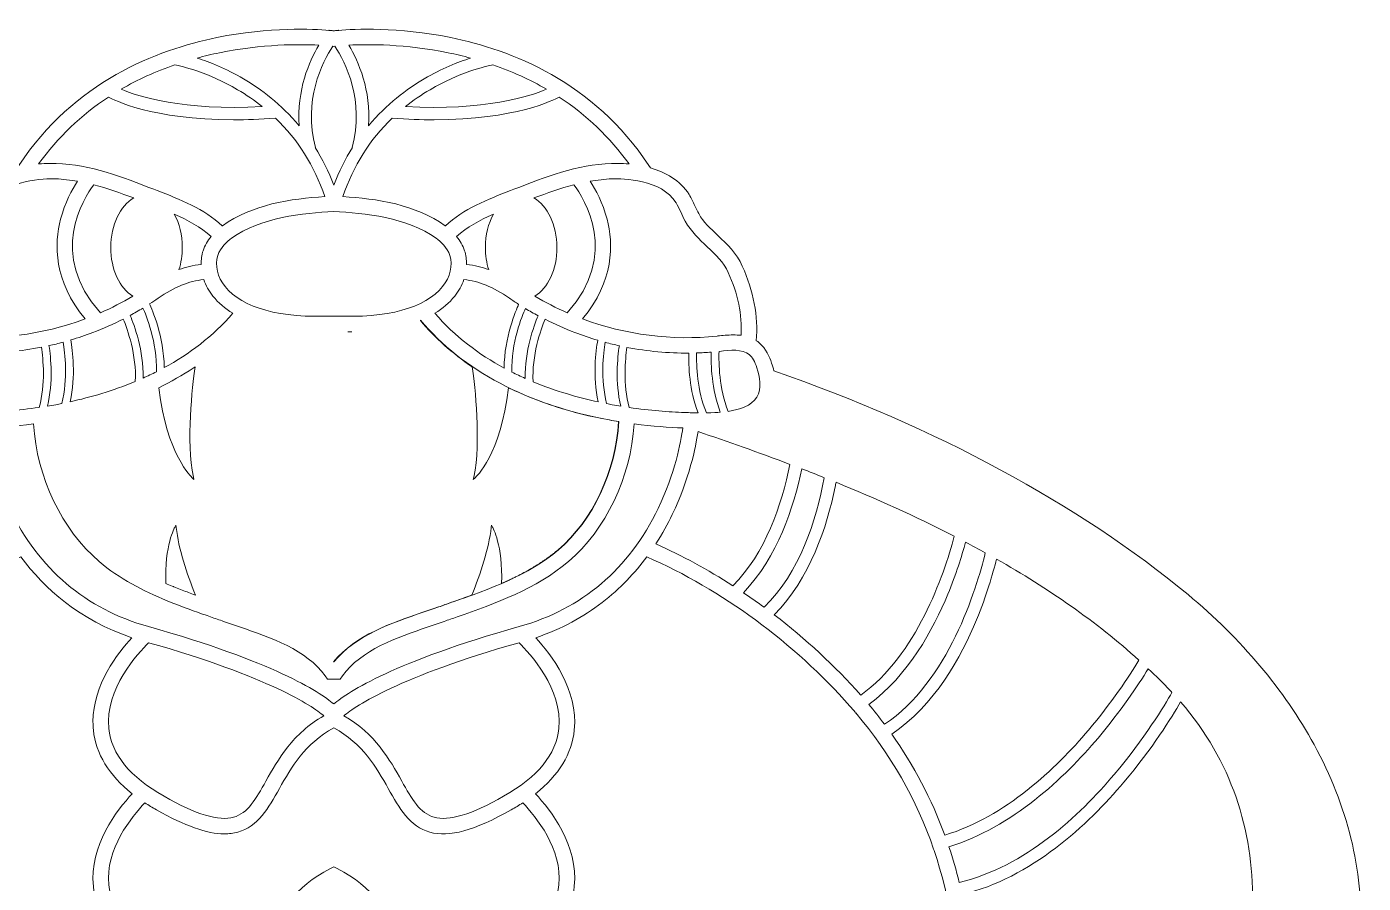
# Model space of a CAD drawing. Extents: x 705 to 2296, y -2914 to -85.
# Drawn here: x 1263 to 2296, y -747 to -85 of the extents above; entities that cross this region are included whole.
import ezdxf

# ---------------------------------------------------------------- set-up
doc = ezdxf.new("R2010")
doc.units = 0
doc.header["$MEASUREMENT"] = 0
doc.layers.add('Layer 1', color=7, linetype='Continuous')

# ---------------------------------------------------------------- blocks, each defined once
blk = doc.blocks.new('block 2')
at = {"layer": 'Layer 1', "lineweight": 0}
for points, knots in [([(2257.7, -639.8), (2234.9, -597.8), (2201.2, -557.8), (2160.3, -523.9), (2075.6, -453.9), (1964.9, -394.1), (1840.3, -350.9), (1840.3, -350.9), (1840.3, -350.9), (1840.3, -350.9), (1839.9, -349), (1839.3, -346.9), (1838.6, -344.9), (1837.1, -340.3), (1834.4, -333.8), (1829, -329.2), (1828.3, -328.7), (1827.5, -328.1), (1826.8, -327.7), (1826.8, -327.7), (1826.8, -327.7), (1826.8, -327.7), (1828.3, -308.8), (1824.7, -289.4), (1816, -270), (1811.6, -260.1), (1804.2, -253.1), (1797.1, -246.4), (1791.3, -241), (1785.9, -235.9), (1782.3, -229.5), (1781.2, -227.6), (1780.3, -225.5), (1779.3, -223.4), (1778, -220.5), (1776.7, -217.6), (1774.9, -214.8), (1767.9, -203.5), (1756.4, -197.5), (1745.1, -194.2), (1745.1, -194.2), (1743.7, -192.2), (1743.7, -192.2), (1701.3, -127.6), (1637.1, -102.8), (1590.8, -93.4), (1549.9, -85.1), (1516.1, -86.8), (1504.2, -87.9), (1504.1, -87.8), (1504.1, -87.8), (1504.1, -87.7), (1504.1, -87.7), (1503.9, -87.9), (1503.9, -87.9), (1502.3, -88), (1501.2, -88.2), (1500.4, -88.2), (1499.7, -88.2), (1498.6, -88), (1497, -87.9), (1497, -87.9), (1496.8, -87.7), (1496.8, -87.7), (1496.8, -87.8), (1496.8, -87.8), (1496.7, -87.9), (1484.8, -86.8), (1451, -85.1), (1410.1, -93.4), (1363.8, -102.8), (1299.6, -127.6), (1257.2, -192.2), (1257.2, -192.2), (1255.8, -194.2), (1255.8, -194.2), (1244.5, -197.5), (1233, -203.5), (1226, -214.8), (1224.2, -217.6), (1222.9, -220.5), (1221.6, -223.4), (1220.6, -225.5), (1219.7, -227.6), (1218.6, -229.5), (1215, -235.9), (1209.6, -241), (1203.8, -246.4), (1196.7, -253.1), (1189.3, -260.1), (1184.9, -270), (1176.2, -289.4), (1172.6, -308.8), (1174.1, -327.7), (1174.1, -327.7), (1174.1, -327.7), (1174.1, -327.7), (1173.4, -328.1), (1172.6, -328.7), (1171.9, -329.2), (1166.5, -333.8), (1163.8, -340.3), (1162.3, -344.9), (1161.6, -346.9), (1161, -349), (1160.6, -350.9), (1160.6, -350.9), (1160.6, -350.9), (1160.6, -350.9), (1036, -394.1), (925.3, -453.9), (840.6, -523.9), (799.7, -557.8), (766, -597.8), (743.2, -639.8), (717.4, -687.2), (705.2, -736.5), (707.1, -786.2), (708.8, -833.1), (721.4, -881.9), (744.6, -931.2), (776.6, -999.2), (827.2, -1064.8), (895, -1126.3), (939.7, -1166.8), (989.2, -1202.2), (1037, -1236.5), (1082.4, -1269), (1129.3, -1302.6), (1171.8, -1340.4), (1249.4, -1409.2), (1300.8, -1475.6), (1329, -1543.4), (1325.1, -1549.5), (1321.5, -1556.3), (1318.9, -1563.7), (1317.5, -1563.6), (1315.9, -1563.5), (1314.3, -1563.5), (1308.4, -1563.5), (1302, -1564.6), (1300.3, -1570.4), (1299.8, -1572.1), (1299.8, -1573.6), (1299.7, -1575), (1299.7, -1575.3), (1299.7, -1575.6), (1299.7, -1576), (1299.5, -1579.7), (1298.1, -1583.6), (1295.6, -1587.7), (1288, -1600.1), (1276.3, -1610.9), (1265, -1621.4), (1265, -1621.4), (1260.9, -1625.2), (1260.9, -1625.2), (1250.6, -1634.7), (1239.9, -1644.6), (1227.9, -1651.3), (1224.5, -1653.1), (1220.4, -1657.5), (1220.1, -1667.5), (1219.4, -1692), (1241.3, -1736.3), (1260.8, -1751.2), (1242, -1787), (1219.5, -1838.1), (1200.2, -1904.9), (1175.4, -1991), (1160.8, -2086.1), (1156.6, -2187.7), (1153.1, -2272.7), (1157, -2362.5), (1168.2, -2455.8), (1163.7, -2459.1), (1158.7, -2462.3), (1152.9, -2465.4), (1126.5, -2479.9), (1097.9, -2485), (1072.3, -2479.9), (1038.1, -2473.1), (1010.9, -2453.4), (991.6, -2421.4), (955, -2360.7), (954.3, -2266.4), (972.6, -2204.6), (992.2, -2138.3), (1031.4, -2072.1), (1096, -1996), (1100.5, -1990.8), (1105, -1985.5), (1109.5, -1980.3), (1133.9, -1952.1), (1159.1, -1922.8), (1176.9, -1889.2), (1201.1, -1843.7), (1206.6, -1795.7), (1192.2, -1757.4), (1192.2, -1757.4), (1181.7, -1729.6), (1181.7, -1729.6), (1181.7, -1729.6), (1184.1, -1759.2), (1184.1, -1759.2), (1187, -1794.9), (1172.4, -1827.4), (1159.7, -1848.4), (1139.6, -1881.5), (1111.4, -1909.6), (1084.2, -1936.8), (1073, -1948.1), (1061.4, -1959.7), (1050.5, -1971.5), (986.2, -2041.2), (939.5, -2104.7), (907.7, -2165.8), (865, -2247.9), (849.5, -2326.2), (861.7, -2398.7), (881.5, -2516.1), (980.8, -2608.5), (1070.5, -2648.1), (1102.7, -2662.3), (1132.8, -2669.5), (1158.3, -2669.5), (1176.9, -2669.5), (1193, -2665.7), (1206, -2658.1), (1206, -2658.1), (1206, -2658.1), (1206, -2658.1), (1212.8, -2680), (1220.7, -2700.5), (1229.3, -2719.2), (1249.6, -2763), (1275.4, -2799.4), (1306, -2827.3), (1339.8, -2858.1), (1383.8, -2881.3), (1437, -2896.3), (1479.4, -2908.2), (1526.5, -2914.4), (1574.1, -2914.4), (1577.5, -2914.4), (1581, -2914.4), (1584.5, -2914.3), (1715.7, -2911.8), (1847.6, -2857), (1946.3, -2764.1), (1983.9, -2728.6), (2013.1, -2688.2), (2030.7, -2647.1), (2051, -2599.6), (2056.1, -2551.7), (2046.1, -2504.6), (2026.2, -2411.8), (1963.7, -2334.7), (1870, -2287.6), (1788.1, -2246.3), (1690.3, -2231.8), (1599.9, -2247.1), (1606.1, -2235.8), (1612.3, -2224.5), (1618.5, -2213.4), (1637.4, -2179.5), (1656.8, -2144.5), (1673.6, -2108.6), (1710.7, -2029.3), (1732.7, -1958.2), (1740.9, -1891), (1746, -1849.4), (1747.6, -1797.6), (1735.2, -1750.8), (1754.4, -1736.3), (1776, -1693.1), (1776, -1668.4), (1776, -1668), (1776, -1667.6), (1776, -1667.2), (1775.7, -1657.2), (1771.6, -1652.9), (1768.2, -1651), (1756.2, -1644.4), (1745.5, -1634.5), (1735.2, -1625), (1735.2, -1625), (1731.1, -1621.2), (1731.1, -1621.2), (1719.8, -1610.8), (1708.1, -1600), (1700.5, -1587.6), (1698, -1583.6), (1696.6, -1579.6), (1696.4, -1575.9), (1696.4, -1575.6), (1696.4, -1575.3), (1696.4, -1575), (1696.4, -1573.6), (1696.3, -1572), (1695.8, -1570.4), (1694.1, -1564.7), (1687.8, -1563.5), (1681.9, -1563.5), (1679.3, -1556.2), (1675.7, -1549.4), (1671.9, -1543.4), (1700.1, -1475.6), (1751.5, -1409.2), (1829.1, -1340.4), (1871.6, -1302.6), (1918.5, -1269), (1963.9, -1236.5), (2011.7, -1202.2), (2061.2, -1166.8), (2105.9, -1126.3), (2173.7, -1064.8), (2224.3, -999.2), (2256.3, -931.2), (2279.5, -881.9), (2292.1, -833.1), (2293.8, -786.2), (2295.7, -736.5), (2283.5, -687.2), (2257.7, -639.8)], [0, 0, 0, 0, 1, 1, 1, 2, 2, 2, 3, 3, 3, 4, 4, 4, 5, 5, 5, 6, 6, 6, 7, 7, 7, 8, 8, 8, 9, 9, 9, 10, 10, 10, 11, 11, 11, 12, 12, 12, 13, 13, 13, 14, 14, 14, 15, 15, 15, 16, 16, 16, 17, 17, 17, 18, 18, 18, 19, 19, 19, 20, 20, 20, 21, 21, 21, 22, 22, 22, 23, 23, 23, 24, 24, 24, 25, 25, 25, 26, 26, 26, 27, 27, 27, 28, 28, 28, 29, 29, 29, 30, 30, 30, 31, 31, 31, 32, 32, 32, 33, 33, 33, 34, 34, 34, 35, 35, 35, 36, 36, 36, 37, 37, 37, 38, 38, 38, 39, 39, 39, 40, 40, 40, 41, 41, 41, 42, 42, 42, 43, 43, 43, 44, 44, 44, 45, 45, 45, 46, 46, 46, 47, 47, 47, 48, 48, 48, 49, 49, 49, 50, 50, 50, 51, 51, 51, 52, 52, 52, 53, 53, 53, 54, 54, 54, 55, 55, 55, 56, 56, 56, 57, 57, 57, 58, 58, 58, 59, 59, 59, 60, 60, 60, 61, 61, 61, 62, 62, 62, 63, 63, 63, 64, 64, 64, 65, 65, 65, 66, 66, 66, 67, 67, 67, 68, 68, 68, 69, 69, 69, 70, 70, 70, 71, 71, 71, 72, 72, 72, 73, 73, 73, 74, 74, 74, 75, 75, 75, 76, 76, 76, 77, 77, 77, 78, 78, 78, 79, 79, 79, 80, 80, 80, 81, 81, 81, 82, 82, 82, 83, 83, 83, 84, 84, 84, 85, 85, 85, 86, 86, 86, 87, 87, 87, 88, 88, 88, 89, 89, 89, 90, 90, 90, 91, 91, 91, 92, 92, 92, 93, 93, 93, 94, 94, 94, 95, 95, 95, 96, 96, 96, 97, 97, 97, 98, 98, 98, 99, 99, 99, 100, 100, 100, 101, 101, 101, 102, 102, 102, 103, 103, 103, 104, 104, 104, 105, 105, 105, 106, 106, 106, 107, 107, 107, 108, 108, 108, 108]), ([(1412.1, -105.2), (1445.1, -98.4), (1473.9, -98.5), (1488.8, -99.3), (1481.4, -112), (1471.7, -134.1), (1473.7, -161.6), (1459.7, -144.9), (1444.1, -133.2), (1430.7, -125.3), (1417.1, -117.4), (1404.4, -112.3), (1394.9, -109.3), (1400.5, -107.7), (1406.2, -106.4), (1412.1, -105.2)], [0, 0, 0, 0, 1, 1, 1, 2, 2, 2, 3, 3, 3, 4, 4, 4, 5, 5, 5, 5]), ([(1499.6, -100.2), (1499.6, -100.2), (1499.7, -100.2), (1499.7, -100.2), (1499.7, -100.2), (1500.4, -100.3), (1500.4, -100.3), (1500.4, -100.3), (1501.2, -100.2), (1501.2, -100.2), (1501.2, -100.2), (1501.3, -100.2), (1501.3, -100.2), (1509.3, -112.5), (1524.4, -142.1), (1514.7, -178.5), (1514.7, -178.5), (1514.8, -178.5), (1514.8, -178.5), (1509.4, -187.1), (1504.5, -196.8), (1500.4, -207.5), (1496.4, -196.8), (1491.5, -187.1), (1486, -178.5), (1486, -178.5), (1486.2, -178.5), (1486.2, -178.5), (1476.5, -142.2), (1491.6, -112.5), (1499.6, -100.2)], [0, 0, 0, 0, 1, 1, 1, 2, 2, 2, 3, 3, 3, 4, 4, 4, 5, 5, 5, 6, 6, 6, 7, 7, 7, 8, 8, 8, 9, 9, 9, 10, 10, 10, 10]), ([(1588.8, -105.2), (1594.7, -106.4), (1600.4, -107.7), (1606, -109.3), (1596.5, -112.3), (1583.8, -117.4), (1570.2, -125.3), (1556.8, -133.2), (1541.2, -144.9), (1527.2, -161.6), (1529.2, -134.1), (1519.5, -112), (1512.1, -99.3), (1527, -98.5), (1555.8, -98.4), (1588.8, -105.2)], [0, 0, 0, 0, 1, 1, 1, 2, 2, 2, 3, 3, 3, 4, 4, 4, 5, 5, 5, 5]), ([(1377.6, -114.5), (1383, -115.6), (1403.5, -120.4), (1426.1, -133.7), (1432.9, -137.7), (1439.3, -142.1), (1445.2, -146.8), (1383.9, -150.2), (1348.6, -138.6), (1336.1, -133.4), (1348.9, -125.9), (1362.8, -119.6), (1377.6, -114.5)], [0, 0, 0, 0, 1, 1, 1, 2, 2, 2, 3, 3, 3, 4, 4, 4, 4]), ([(1664.8, -133.4), (1652.3, -138.6), (1617, -150.2), (1555.7, -146.8), (1561.6, -142.1), (1568, -137.7), (1574.8, -133.7), (1597.4, -120.4), (1617.9, -115.6), (1623.3, -114.5), (1638.1, -119.6), (1652, -125.9), (1664.8, -133.4)], [0, 0, 0, 0, 1, 1, 1, 2, 2, 2, 3, 3, 3, 4, 4, 4, 4]), ([(1326.4, -139.4), (1329.9, -141.3), (1360.1, -157), (1422.9, -157), (1432.9, -157), (1443.7, -156.6), (1455.3, -155.7), (1472.7, -172.3), (1485.4, -192.5), (1493.4, -216.3), (1467.6, -217.9), (1436.9, -222.5), (1414.5, -238.8), (1414.4, -238.8), (1414.4, -238.8), (1414.3, -238.9), (1400.5, -225.9), (1381.2, -218.4), (1364.1, -211.7), (1364.1, -211.7), (1361.4, -210.7), (1361.4, -210.7), (1337.4, -201.3), (1312.6, -191.6), (1286, -190.7), (1283.1, -190.6), (1278.2, -190.6), (1272.4, -191.1), (1287.3, -170.5), (1305.3, -153.2), (1326.4, -139.4)], [0, 0, 0, 0, 1, 1, 1, 2, 2, 2, 3, 3, 3, 4, 4, 4, 5, 5, 5, 6, 6, 6, 7, 7, 7, 8, 8, 8, 9, 9, 9, 10, 10, 10, 10]), ([(1728.5, -191.1), (1722.7, -190.6), (1717.8, -190.6), (1714.9, -190.7), (1688.3, -191.6), (1663.5, -201.3), (1639.5, -210.7), (1639.5, -210.7), (1636.8, -211.7), (1636.8, -211.7), (1619.7, -218.4), (1600.4, -225.9), (1586.6, -238.9), (1586.5, -238.8), (1586.5, -238.8), (1586.4, -238.8), (1564, -222.5), (1533.3, -217.9), (1507.5, -216.3), (1515.5, -192.5), (1528.2, -172.3), (1545.6, -155.7), (1557.2, -156.6), (1568, -157), (1578, -157), (1640.7, -157), (1671, -141.3), (1674.5, -139.4), (1695.6, -153.2), (1713.6, -170.5), (1728.5, -191.1)], [0, 0, 0, 0, 1, 1, 1, 2, 2, 2, 3, 3, 3, 4, 4, 4, 5, 5, 5, 6, 6, 6, 7, 7, 7, 8, 8, 8, 9, 9, 9, 10, 10, 10, 10]), ([(1195.8, -274.9), (1199.2, -267.1), (1205.4, -261.3), (1212, -255.1), (1218.1, -249.3), (1224.5, -243.3), (1229, -235.4), (1230.4, -233), (1231.5, -230.6), (1232.5, -228.2), (1233.7, -225.7), (1234.7, -223.3), (1236.1, -221.1), (1247.6, -202.8), (1276.9, -202.3), (1285.6, -202.6), (1291.2, -202.8), (1296.9, -203.5), (1302.4, -204.5), (1298.3, -210.8), (1292.7, -221), (1289.4, -233.7), (1284.4, -252.9), (1283.9, -281.6), (1308.4, -310.8), (1308.4, -310.8), (1308.4, -310.8), (1308.4, -310.8), (1275, -323.2), (1239.1, -327.8), (1204.4, -324.1), (1204.4, -324.1), (1203.9, -324), (1203.9, -324), (1198.3, -323.4), (1191.9, -322.7), (1185.8, -323.5), (1185.7, -322.1), (1185.7, -320.6), (1185.7, -319.2), (1185.7, -304.7), (1189.1, -289.8), (1195.8, -274.9)], [0, 0, 0, 0, 1, 1, 1, 2, 2, 2, 3, 3, 3, 4, 4, 4, 5, 5, 5, 6, 6, 6, 7, 7, 7, 8, 8, 8, 9, 9, 9, 10, 10, 10, 11, 11, 11, 12, 12, 12, 13, 13, 13, 14, 14, 14, 14]), ([(1764.8, -221.1), (1766.1, -223.3), (1767.2, -225.7), (1768.4, -228.2), (1769.4, -230.6), (1770.5, -233), (1771.9, -235.4), (1776.4, -243.3), (1782.8, -249.3), (1788.9, -255.1), (1795.5, -261.3), (1801.7, -267.1), (1805.1, -274.9), (1812.5, -291.3), (1815.9, -307.6), (1815.1, -323.5), (1813.1, -323.3), (1811, -323.2), (1809, -323.2), (1804.8, -323.2), (1800.7, -323.6), (1797, -324), (1797, -324), (1796.5, -324.1), (1796.5, -324.1), (1761.8, -327.8), (1725.9, -323.2), (1692.5, -310.8), (1692.5, -310.8), (1692.5, -310.8), (1692.5, -310.8), (1717, -281.6), (1716.5, -252.9), (1711.5, -233.7), (1708.2, -221), (1702.6, -210.8), (1698.5, -204.5), (1704, -203.5), (1709.7, -202.8), (1715.3, -202.6), (1724, -202.3), (1753.3, -202.8), (1764.8, -221.1)], [0, 0, 0, 0, 1, 1, 1, 2, 2, 2, 3, 3, 3, 4, 4, 4, 5, 5, 5, 6, 6, 6, 7, 7, 7, 8, 8, 8, 9, 9, 9, 10, 10, 10, 11, 11, 11, 12, 12, 12, 13, 13, 13, 14, 14, 14, 14]), ([(1345.1, -293.3), (1337.1, -298.1), (1328.7, -302.3), (1320.1, -306.1), (1279.5, -261.1), (1307.1, -217.7), (1315, -207.2), (1325.4, -209.9), (1335.7, -213.6), (1345.9, -217.4), (1335.5, -223.3), (1328.1, -238.2), (1328.1, -255.6), (1328.1, -272.6), (1335.1, -287.1), (1345.1, -293.3)], [0, 0, 0, 0, 1, 1, 1, 2, 2, 2, 3, 3, 3, 4, 4, 4, 5, 5, 5, 5]), ([(1680.8, -306.1), (1672.2, -302.3), (1663.8, -298.1), (1655.8, -293.3), (1660.8, -290.2), (1665, -285), (1668, -278.5), (1671.1, -272), (1672.8, -264.1), (1672.8, -255.6), (1672.8, -238.2), (1665.4, -223.3), (1655, -217.4), (1665.2, -213.6), (1675.5, -209.9), (1685.9, -207.2), (1693.8, -217.7), (1721.4, -261.1), (1680.8, -306.1)], [0, 0, 0, 0, 1, 1, 1, 2, 2, 2, 3, 3, 3, 4, 4, 4, 5, 5, 5, 6, 6, 6, 6]), ([(1377.2, -229.9), (1387.7, -234.5), (1397.8, -239.9), (1405.6, -247.1), (1402.9, -250.5), (1400.8, -254.2), (1399.5, -258.1), (1398.4, -261.5), (1397.9, -265.1), (1397.9, -268.7), (1391.7, -269.4), (1386, -270.8), (1380.8, -272.7), (1380.8, -272.7), (1380.8, -272.7), (1380.8, -272.7), (1382.5, -267.5), (1383.4, -261.7), (1383.4, -255.6), (1383.4, -245.9), (1381.1, -236.9), (1377.2, -229.9)], [0, 0, 0, 0, 1, 1, 1, 2, 2, 2, 3, 3, 3, 4, 4, 4, 5, 5, 5, 6, 6, 6, 7, 7, 7, 7]), ([(1584.5, -285.8), (1570.9, -302.6), (1541.9, -310.4), (1500.7, -308.6), (1500.7, -308.6), (1500.4, -308.6), (1500.4, -308.6), (1500.4, -308.6), (1500.2, -308.6), (1500.2, -308.6), (1459, -310.4), (1430, -302.6), (1416.4, -285.8), (1410.6, -278.6), (1408.4, -269.2), (1410.8, -261.8), (1412.9, -255.6), (1417.8, -251.1), (1421.5, -248.4), (1443.5, -232.5), (1477, -229), (1500.4, -227.8), (1523.9, -229), (1557.4, -232.5), (1579.4, -248.4), (1583.1, -251.1), (1588, -255.6), (1590.1, -261.8), (1592.5, -269.2), (1590.3, -278.6), (1584.5, -285.8)], [0, 0, 0, 0, 1, 1, 1, 2, 2, 2, 3, 3, 3, 4, 4, 4, 5, 5, 5, 6, 6, 6, 7, 7, 7, 8, 8, 8, 9, 9, 9, 10, 10, 10, 10]), ([(1620.1, -272.7), (1620.1, -272.7), (1620.1, -272.7), (1620.1, -272.7), (1614.9, -270.8), (1609.2, -269.4), (1603, -268.7), (1603, -265), (1602.5, -261.5), (1601.4, -258.1), (1600.1, -254.2), (1598, -250.5), (1595.3, -247.1), (1603.1, -239.9), (1613.2, -234.5), (1623.7, -229.9), (1619.8, -236.9), (1617.5, -245.9), (1617.5, -255.6), (1617.5, -261.7), (1618.4, -267.5), (1620.1, -272.7)], [0, 0, 0, 0, 1, 1, 1, 2, 2, 2, 3, 3, 3, 4, 4, 4, 5, 5, 5, 6, 6, 6, 7, 7, 7, 7]), ([(1400, -280.5), (1401.5, -285), (1403.9, -289.4), (1407.1, -293.3), (1411.3, -298.4), (1416.4, -302.8), (1422.4, -306.5), (1407, -324.3), (1388.6, -338), (1369.4, -348.5), (1369.3, -324.5), (1359.9, -303.2), (1358.1, -299.3), (1360.3, -297.9), (1362.5, -296.4), (1364.7, -294.9), (1377.8, -285.9), (1388.3, -281.6), (1400, -280.5)], [0, 0, 0, 0, 1, 1, 1, 2, 2, 2, 3, 3, 3, 4, 4, 4, 5, 5, 5, 6, 6, 6, 6]), ([(1600.9, -280.5), (1612.6, -281.6), (1623.1, -285.9), (1636.2, -294.9), (1638.5, -296.5), (1640.9, -298.1), (1643.2, -299.6), (1641.2, -304.1), (1632.1, -325.2), (1632, -348.8), (1612.6, -338.3), (1594, -324.5), (1578.5, -306.5), (1584.5, -302.8), (1589.6, -298.4), (1593.8, -293.3), (1597, -289.4), (1599.4, -285), (1600.9, -280.5)], [0, 0, 0, 0, 1, 1, 1, 2, 2, 2, 3, 3, 3, 4, 4, 4, 5, 5, 5, 6, 6, 6, 6]), ([(1363.4, -351.6), (1360, -353.4), (1356.5, -355), (1353.1, -356.5), (1353.5, -335.4), (1346.4, -315.9), (1343.1, -308.1), (1346.4, -306.3), (1349.7, -304.4), (1353, -302.5), (1355.3, -307.6), (1364.1, -329), (1363.4, -351.6)], [0, 0, 0, 0, 1, 1, 1, 2, 2, 2, 3, 3, 3, 4, 4, 4, 4]), ([(1658.2, -308.4), (1654.9, -316.4), (1647.9, -335.7), (1648.3, -356.8), (1644.9, -355.2), (1641.5, -353.6), (1638, -351.9), (1637.3, -329.5), (1645.9, -308.3), (1648.4, -302.8), (1651.6, -304.7), (1654.9, -306.6), (1658.2, -308.4)], [0, 0, 0, 0, 1, 1, 1, 2, 2, 2, 3, 3, 3, 4, 4, 4, 4]), ([(1297.2, -327.1), (1302.9, -325.4), (1308.6, -323.5), (1314.2, -321.4), (1322.3, -318.3), (1330.1, -314.8), (1337.8, -310.9), (1341.1, -318.9), (1348.1, -338.7), (1347.1, -359.2), (1329.7, -366.4), (1312.5, -371.4), (1296.8, -374.8), (1301.2, -354.9), (1298.6, -335.2), (1297.2, -327.1)], [0, 0, 0, 0, 1, 1, 1, 2, 2, 2, 3, 3, 3, 4, 4, 4, 5, 5, 5, 5]), ([(1713.3, -388.9), (1715.8, -389.3), (1718.2, -389.8), (1720.7, -390.1), (1718.4, -428.8), (1700.7, -466.5), (1674, -489.2), (1650.6, -509.1), (1620.6, -519.6), (1591.6, -529.8), (1588.2, -531), (1584.9, -532.2), (1581.5, -533.4), (1577.7, -534.8), (1573.7, -536.1), (1569.5, -537.5), (1545.1, -545.8), (1517.5, -555.1), (1500.4, -575.9), (1500.4, -575.8), (1500.4, -575.8), (1500.3, -575.7), (1517.4, -555.1), (1544.9, -545.8), (1569.3, -537.5), (1573.5, -536.1), (1577.4, -534.8), (1581.3, -533.4), (1584.6, -532.2), (1588, -531), (1591.4, -529.8), (1595, -528.6), (1598.6, -527.3), (1602.3, -526), (1603.2, -525.6), (1604.1, -525.3), (1605, -525), (1605.7, -524.7), (1606.4, -524.5), (1607.1, -524.2), (1613.7, -507.8), (1620.2, -488.2), (1622, -472.1), (1622, -472.1), (1622.2, -470.3), (1622.2, -470.3), (1622.2, -470.3), (1623.1, -471.8), (1623.1, -471.8), (1623.2, -472), (1631.1, -485.7), (1630, -515.2), (1631.9, -514.4), (1633.9, -513.5), (1635.8, -512.6), (1636.8, -512.1), (1637.8, -511.7), (1638.7, -511.2), (1639.7, -510.8), (1640.7, -510.3), (1641.6, -509.8), (1642.4, -509.4), (1643.1, -509.1), (1643.9, -508.7), (1645, -508.1), (1646.2, -507.5), (1647.3, -506.9), (1648.2, -506.4), (1649.2, -505.9), (1650.1, -505.4), (1651.1, -504.8), (1652.2, -504.2), (1653.3, -503.5), (1654.1, -503.1), (1654.8, -502.6), (1655.6, -502.2), (1656.5, -501.6), (1657.4, -501), (1658.3, -500.5), (1659.2, -499.9), (1660.1, -499.3), (1661, -498.7), (1661.8, -498.2), (1662.6, -497.6), (1663.5, -497), (1663.6, -497), (1663.6, -496.9), (1663.7, -496.9), (1664.6, -496.3), (1665.4, -495.7), (1666.2, -495.1), (1666.9, -494.6), (1667.6, -494.1), (1668.3, -493.5), (1668.7, -493.2), (1669.1, -492.9), (1669.6, -492.6), (1670.2, -492.1), (1670.9, -491.5), (1671.5, -491), (1672.2, -490.4), (1673, -489.8), (1673.7, -489.2), (1700.5, -466.5), (1718.1, -428.8), (1720.4, -390.1), (1718, -389.8), (1715.6, -389.3), (1713.1, -388.9), (1684.4, -383.6), (1658.3, -375.2), (1635.4, -364), (1629.5, -415.7), (1609.8, -433.4), (1609.6, -433.6), (1609.6, -433.6), (1608.2, -434.8), (1608.2, -434.8), (1608.2, -434.8), (1608.6, -433.1), (1608.6, -433.1), (1614.3, -405.4), (1609.5, -363.4), (1607.4, -347.9), (1592, -337.5), (1578.5, -325.5), (1567.3, -312), (1567.3, -312), (1567.4, -312), (1567.5, -311.9), (1599.8, -350.7), (1650.1, -377.2), (1713.3, -388.9)], [0, 0, 0, 0, 1, 1, 1, 2, 2, 2, 3, 3, 3, 4, 4, 4, 5, 5, 5, 6, 6, 6, 7, 7, 7, 8, 8, 8, 9, 9, 9, 10, 10, 10, 11, 11, 11, 12, 12, 12, 13, 13, 13, 14, 14, 14, 15, 15, 15, 16, 16, 16, 17, 17, 17, 18, 18, 18, 19, 19, 19, 20, 20, 20, 21, 21, 21, 22, 22, 22, 23, 23, 23, 24, 24, 24, 25, 25, 25, 26, 26, 26, 27, 27, 27, 28, 28, 28, 29, 29, 29, 30, 30, 30, 31, 31, 31, 32, 32, 32, 33, 33, 33, 34, 34, 34, 35, 35, 35, 36, 36, 36, 37, 37, 37, 38, 38, 38, 39, 39, 39, 40, 40, 40, 41, 41, 41, 42, 42, 42, 43, 43, 43, 44, 44, 44, 44]), ([(1704.7, -375), (1689, -371.5), (1671.7, -366.6), (1654.4, -359.4), (1653.3, -339), (1660.2, -319.3), (1663.6, -311.1), (1671.1, -314.9), (1678.8, -318.4), (1686.7, -321.4), (1692.5, -323.6), (1698.3, -325.5), (1704.3, -327.3), (1702.8, -335.5), (1700.3, -355.1), (1704.7, -375)], [0, 0, 0, 0, 1, 1, 1, 2, 2, 2, 3, 3, 3, 4, 4, 4, 5, 5, 5, 5]), ([(1280.4, -331.5), (1284.1, -330.7), (1287.7, -329.8), (1291.4, -328.8), (1292.8, -337.1), (1295.2, -357), (1290.3, -376.2), (1288.7, -376.5), (1287.2, -376.8), (1285.7, -377.1), (1283.5, -377.5), (1281.4, -377.9), (1279.3, -378.2), (1283.7, -359.5), (1281.9, -340.8), (1280.4, -331.5)], [0, 0, 0, 0, 1, 1, 1, 2, 2, 2, 3, 3, 3, 4, 4, 4, 5, 5, 5, 5]), ([(1511.3, -320.8), (1511.3, -320.8), (1514.3, -320.8), (1514.3, -320.8), (1513.7, -320.8), (1513, -320.8), (1512.2, -320.8), (1511.9, -320.8), (1511.6, -320.8), (1511.3, -320.8)], [0, 0, 0, 0, 1, 1, 1, 2, 2, 2, 3, 3, 3, 3]), ([(1722.1, -378.3), (1720, -377.9), (1717.7, -377.6), (1715.5, -377.1), (1714.1, -376.9), (1712.6, -376.6), (1711.2, -376.3), (1706.3, -357.2), (1708.6, -337.4), (1710, -328.9), (1713.7, -329.9), (1717.4, -330.8), (1721, -331.6), (1719.5, -341), (1717.7, -359.6), (1722.1, -378.3)], [0, 0, 0, 0, 1, 1, 1, 2, 2, 2, 3, 3, 3, 4, 4, 4, 5, 5, 5, 5]), ([(1226.7, -337.2), (1242.7, -337.3), (1258.7, -335.8), (1274.5, -332.7), (1276, -342.1), (1277.8, -361), (1272.9, -379.2), (1256.5, -381.6), (1241.6, -382.7), (1229.7, -383.1), (1228.2, -383.2), (1226.7, -383.2), (1225.3, -383.3), (1223.3, -383.3), (1221.4, -383.3), (1219.6, -383.4), (1226.4, -365.6), (1227, -347.1), (1226.7, -337.2)], [0, 0, 0, 0, 1, 1, 1, 2, 2, 2, 3, 3, 3, 4, 4, 4, 5, 5, 5, 6, 6, 6, 6]), ([(1781.8, -383.4), (1779.9, -383.4), (1777.8, -383.3), (1775.6, -383.3), (1775.6, -383.3), (1775.6, -383.3), (1775.6, -383.3), (1774.2, -383.2), (1772.7, -383.2), (1771.3, -383.2), (1759.4, -382.7), (1744.7, -381.7), (1728.6, -379.3), (1723.7, -361.1), (1725.5, -342.2), (1726.9, -332.8), (1742.7, -335.9), (1758.8, -337.4), (1774.7, -337.2), (1774.4, -347.1), (1775, -365.7), (1781.8, -383.4)], [0, 0, 0, 0, 1, 1, 1, 2, 2, 2, 3, 3, 3, 4, 4, 4, 5, 5, 5, 6, 6, 6, 7, 7, 7, 7]), ([(1799, -383), (1797, -383.1), (1793.3, -383.3), (1788.2, -383.4), (1781, -365.9), (1780.4, -346.8), (1780.7, -337.1), (1784.5, -337), (1788.3, -336.8), (1792, -336.5), (1791.7, -346), (1792.2, -364.9), (1799, -383)], [0, 0, 0, 0, 1, 1, 1, 2, 2, 2, 3, 3, 3, 4, 4, 4, 4]), ([(1821.3, -338.4), (1823.7, -340.4), (1825.6, -343.6), (1827.3, -348.7), (1829.5, -355.3), (1831.3, -364.6), (1827.1, -371.4), (1823, -378.1), (1814.1, -380.8), (1805.1, -382.3), (1798, -364.4), (1797.7, -344.9), (1798, -335.9), (1798, -335.9), (1798.3, -335.9), (1798.3, -335.9), (1807, -334.9), (1815.9, -333.9), (1821.3, -338.4)], [0, 0, 0, 0, 1, 1, 1, 2, 2, 2, 3, 3, 3, 4, 4, 4, 5, 5, 5, 6, 6, 6, 6]), ([(1393.3, -347.9), (1391.1, -363.4), (1386.3, -405.4), (1392, -433.1), (1392, -433.1), (1392.4, -434.8), (1392.4, -434.8), (1392.4, -434.8), (1391.1, -433.6), (1391.1, -433.6), (1390.9, -433.4), (1371.2, -415.7), (1365.2, -364), (1374.7, -359.4), (1383.6, -354.3), (1391.9, -348.8), (1391.9, -348.8), (1391.9, -348.8), (1391.9, -348.8), (1392.4, -348.5), (1392.8, -348.2), (1393.3, -347.9)], [0, 0, 0, 0, 1, 1, 1, 2, 2, 2, 3, 3, 3, 4, 4, 4, 5, 5, 5, 6, 6, 6, 7, 7, 7, 7]), ([(1268.4, -391.9), (1271.1, -433.4), (1290.3, -473.7), (1319.2, -498.3), (1334.9, -511.6), (1353, -520.9), (1371.7, -528.6), (1372.1, -528.8), (1372.5, -528.9), (1372.9, -529.1), (1381.3, -532.5), (1389.8, -535.6), (1398.2, -538.6), (1398.8, -538.8), (1399.3, -539), (1399.8, -539.1), (1401.6, -539.8), (1403.5, -540.4), (1405.3, -541.1), (1408.7, -542.3), (1412, -543.4), (1415.3, -544.6), (1419.3, -546), (1423.3, -547.4), (1427.5, -548.8), (1451.8, -557.1), (1479.3, -566.4), (1493.8, -586.7), (1493.8, -586.7), (1495.5, -589.3), (1495.5, -589.3), (1495.5, -589.3), (1505.4, -589.3), (1505.4, -589.3), (1505.4, -589.3), (1507.1, -586.7), (1507.1, -586.7), (1521.6, -566.4), (1549.1, -557.1), (1573.4, -548.8), (1577.6, -547.4), (1581.6, -546), (1585.6, -544.6), (1588.9, -543.4), (1592.2, -542.3), (1595.6, -541.1), (1625.6, -530.5), (1656.6, -519.6), (1681.7, -498.3), (1710.6, -473.7), (1729.8, -433.4), (1732.5, -391.9), (1746.7, -393.8), (1759.5, -394.7), (1770.1, -395.1), (1768.5, -405.8), (1763.9, -430.5), (1751, -457.2), (1728.3, -504.3), (1692.1, -535), (1643.6, -548.6), (1547.6, -575.5), (1511.8, -598.9), (1500.4, -608.3), (1489.1, -598.9), (1453.3, -575.5), (1357.3, -548.6), (1308.8, -535), (1272.6, -504.3), (1249.9, -457.2), (1237, -430.5), (1232.3, -405.8), (1230.8, -395.1), (1241.4, -394.7), (1254.2, -393.8), (1268.4, -391.9)], [0, 0, 0, 0, 1, 1, 1, 2, 2, 2, 3, 3, 3, 4, 4, 4, 5, 5, 5, 6, 6, 6, 7, 7, 7, 8, 8, 8, 9, 9, 9, 10, 10, 10, 11, 11, 11, 12, 12, 12, 13, 13, 13, 14, 14, 14, 15, 15, 15, 16, 16, 16, 17, 17, 17, 18, 18, 18, 19, 19, 19, 20, 20, 20, 21, 21, 21, 22, 22, 22, 23, 23, 23, 24, 24, 24, 25, 25, 25, 25]), ([(1852.8, -423.2), (1846.4, -454.7), (1833.8, -491.8), (1808.7, -517), (1789.4, -504.6), (1769.5, -493.7), (1749.2, -484.7), (1754.3, -476.9), (1758.5, -469.2), (1761.9, -462), (1775, -434.7), (1780, -409.9), (1781.8, -397.9), (1804.6, -405.6), (1828.5, -414), (1852.8, -423.2)], [0, 0, 0, 0, 1, 1, 1, 2, 2, 2, 3, 3, 3, 4, 4, 4, 5, 5, 5, 5]), ([(1879.3, -433.5), (1873.1, -466.6), (1860.2, -507.1), (1832.9, -533.6), (1827.6, -529.8), (1822.2, -526), (1816.8, -522.4), (1843.1, -495), (1855.8, -456.1), (1861.9, -426.6), (1867.7, -428.9), (1873.5, -431.1), (1879.3, -433.5)], [0, 0, 0, 0, 1, 1, 1, 2, 2, 2, 3, 3, 3, 4, 4, 4, 4]), ([(1888.4, -437.1), (1918.9, -449.5), (1949.7, -463.3), (1979.7, -478.8), (1971.6, -509.2), (1950.5, -570.5), (1907.5, -601.5), (1887.4, -578.9), (1864.8, -558), (1840.6, -539.4), (1868.4, -511.7), (1881.5, -470.9), (1887.7, -440.7), (1887.9, -439.5), (1888.1, -438.3), (1888.4, -437.1)], [0, 0, 0, 0, 1, 1, 1, 2, 2, 2, 3, 3, 3, 4, 4, 4, 5, 5, 5, 5]), ([(1377.6, -471.8), (1377.6, -471.8), (1378.5, -470.3), (1378.5, -470.3), (1378.5, -470.3), (1378.7, -472.1), (1378.7, -472.1), (1380.4, -488.2), (1387, -507.8), (1393.5, -524.2), (1393, -524), (1392.5, -523.9), (1392, -523.7), (1388.7, -522.4), (1385.4, -521.2), (1382, -519.9), (1382, -519.9), (1381.9, -519.8), (1381.9, -519.8), (1380.2, -519.2), (1378.5, -518.5), (1376.8, -517.8), (1376.8, -517.8), (1376.7, -517.8), (1376.7, -517.7), (1375, -517.1), (1373.4, -516.4), (1371.8, -515.7), (1371.4, -515.6), (1371, -515.4), (1370.7, -515.2), (1369.6, -485.7), (1377.5, -472), (1377.6, -471.8)], [0, 0, 0, 0, 1, 1, 1, 2, 2, 2, 3, 3, 3, 4, 4, 4, 5, 5, 5, 6, 6, 6, 7, 7, 7, 8, 8, 8, 9, 9, 9, 10, 10, 10, 11, 11, 11, 11]), ([(2003.7, -491.6), (1997, -519.1), (1975.2, -591.4), (1925.8, -624), (1921.9, -618.8), (1917.9, -613.7), (1913.7, -608.7), (1944.1, -586.5), (1963.5, -550.8), (1974.8, -523.4), (1981.1, -508.2), (1985.5, -494.1), (1988.4, -483.3), (1993.6, -486), (1998.6, -488.8), (2003.7, -491.6)], [0, 0, 0, 0, 1, 1, 1, 2, 2, 2, 3, 3, 3, 4, 4, 4, 5, 5, 5, 5]), ([(1314.4, -1227.7), (1247.3, -1200.9), (1180.7, -1145.6), (1116.3, -1063.1), (1054, -983.3), (1022.5, -908), (1020.1, -833), (1018.9, -795), (1024.6, -757.4), (1036.7, -721.7), (1036.7, -721.7), (1036.8, -721.7), (1036.8, -721.7), (1036.8, -721.7), (1037.1, -720.5), (1037.1, -720.5), (1050.1, -682.6), (1070.4, -646.9), (1097.2, -615.3), (1097.2, -615.3), (1097.3, -615.4), (1097.4, -615.4), (1097.4, -615.4), (1097.8, -614.6), (1097.8, -614.6), (1099.1, -613.1), (1100.4, -611.5), (1101.8, -610), (1145.2, -560.9), (1200.8, -520), (1258.6, -494.7), (1276.9, -519.2), (1304.1, -543.6), (1344.5, -557.2), (1333.5, -568.9), (1314.4, -593.6), (1314.4, -622.1), (1314.4, -624.2), (1314.5, -626.3), (1314.7, -628.5), (1316.6, -646.9), (1326.7, -663.4), (1344.7, -677.7), (1333, -690.2), (1311.5, -717.9), (1314.7, -749.3), (1316.6, -767.7), (1326.7, -784.1), (1344.7, -798.4), (1333, -810.9), (1311.5, -838.7), (1314.7, -870), (1316.6, -888.4), (1326.7, -904.9), (1344.7, -919.2), (1333, -931.7), (1311.5, -959.5), (1314.7, -990.8), (1316.6, -1009.2), (1326.7, -1025.7), (1344.7, -1040), (1333, -1052.5), (1311.5, -1080.2), (1314.7, -1111.6), (1316.6, -1130), (1326.7, -1146.4), (1344.7, -1160.7), (1333.6, -1172.6), (1313.6, -1198.3), (1314.4, -1227.7)], [0, 0, 0, 0, 1, 1, 1, 2, 2, 2, 3, 3, 3, 4, 4, 4, 5, 5, 5, 6, 6, 6, 7, 7, 7, 8, 8, 8, 9, 9, 9, 10, 10, 10, 11, 11, 11, 12, 12, 12, 13, 13, 13, 14, 14, 14, 15, 15, 15, 16, 16, 16, 17, 17, 17, 18, 18, 18, 19, 19, 19, 20, 20, 20, 21, 21, 21, 22, 22, 22, 23, 23, 23, 23]), ([(1656.2, -1160.7), (1674.2, -1146.4), (1684.3, -1130), (1686.2, -1111.6), (1689.4, -1080.2), (1667.9, -1052.5), (1656.2, -1040), (1674.2, -1025.7), (1684.3, -1009.2), (1686.2, -990.8), (1689.4, -959.4), (1667.9, -931.7), (1656.2, -919.2), (1674.2, -904.9), (1684.3, -888.4), (1686.2, -870), (1689.4, -838.7), (1667.9, -810.9), (1656.2, -798.4), (1674.2, -784.1), (1684.3, -767.7), (1686.2, -749.2), (1689.4, -717.9), (1667.9, -690.2), (1656.2, -677.7), (1674.2, -663.4), (1684.3, -646.9), (1686.2, -628.5), (1689.4, -597.3), (1668.2, -569.8), (1656.4, -557.2), (1676.6, -550.4), (1693.5, -540.9), (1707.6, -530), (1721.8, -519.2), (1733.1, -507), (1742.3, -494.7), (1800.1, -520), (1855.7, -560.9), (1899.1, -610), (1900.5, -611.5), (1901.8, -613.1), (1903.1, -614.6), (1903.1, -614.6), (1903.5, -615.4), (1903.5, -615.4), (1903.6, -615.4), (1903.7, -615.3), (1903.7, -615.3), (1930.5, -646.9), (1950.8, -682.6), (1963.8, -720.5), (1963.8, -720.5), (1964.1, -721.7), (1964.1, -721.7), (1964.1, -721.7), (1964.2, -721.7), (1964.2, -721.7), (1976.3, -757.4), (1982, -795), (1980.8, -833), (1978.4, -908), (1946.9, -983.3), (1884.6, -1063.1), (1820.2, -1145.6), (1753.6, -1200.9), (1686.5, -1227.7), (1687.3, -1198.3), (1667.3, -1172.6), (1656.2, -1160.7)], [0, 0, 0, 0, 1, 1, 1, 2, 2, 2, 3, 3, 3, 4, 4, 4, 5, 5, 5, 6, 6, 6, 7, 7, 7, 8, 8, 8, 9, 9, 9, 10, 10, 10, 11, 11, 11, 12, 12, 12, 13, 13, 13, 14, 14, 14, 15, 15, 15, 16, 16, 16, 17, 17, 17, 18, 18, 18, 19, 19, 19, 20, 20, 20, 21, 21, 21, 22, 22, 22, 23, 23, 23, 23]), ([(2122.4, -574.5), (2114.6, -587.3), (2101.2, -607.5), (2083.3, -628.7), (2058.2, -658.4), (2019.2, -695.5), (1972.4, -709.7), (1962.2, -681.9), (1948.4, -655.8), (1931.4, -631.7), (1964.4, -609.8), (1985.1, -571.9), (1997, -543.3), (2004.6, -524.6), (2009.5, -507.7), (2012.4, -496.4), (2052, -519), (2089.5, -544.8), (2122.4, -574.5)], [0, 0, 0, 0, 1, 1, 1, 2, 2, 2, 3, 3, 3, 4, 4, 4, 5, 5, 5, 6, 6, 6, 6]), ([(1326.6, -627.3), (1323.4, -597), (1349.4, -568.9), (1357.4, -561), (1450.1, -587.3), (1483.4, -609.8), (1492.8, -617.5), (1480.7, -624.3), (1471.8, -632.8), (1464.8, -641.6), (1457.8, -650.5), (1452.6, -659.7), (1448, -667.9), (1440.1, -681.8), (1434, -692.8), (1423, -695.9), (1411.7, -699), (1394.1, -693.8), (1369.3, -679.7), (1343, -664.9), (1328.6, -647.2), (1326.6, -627.3)], [0, 0, 0, 0, 1, 1, 1, 2, 2, 2, 3, 3, 3, 4, 4, 4, 5, 5, 5, 6, 6, 6, 7, 7, 7, 7]), ([(1631.6, -679.7), (1606.8, -693.8), (1589.2, -699), (1577.9, -695.9), (1566.9, -692.8), (1560.8, -681.8), (1552.9, -667.9), (1543.7, -651.4), (1532.3, -631.2), (1508.1, -617.5), (1517.6, -609.8), (1551, -587.2), (1643.5, -561), (1651.5, -568.9), (1677.5, -597), (1674.3, -627.3), (1672.3, -647.2), (1657.9, -664.9), (1631.6, -679.7)], [0, 0, 0, 0, 1, 1, 1, 2, 2, 2, 3, 3, 3, 4, 4, 4, 5, 5, 5, 6, 6, 6, 6]), ([(2146.6, -598), (2147.1, -598.5), (2147.5, -598.9), (2147.9, -599.4), (2142.2, -609.4), (2126.5, -635.4), (2103.3, -662.8), (2076.7, -694.4), (2034.3, -734.3), (1983.6, -746.2), (1981.3, -737), (1978.7, -727.8), (1975.6, -718.7), (2024.5, -703.7), (2064.8, -665.4), (2090.8, -634.7), (2108.3, -613.8), (2121.5, -594.2), (2129.6, -581.1), (2135.4, -586.6), (2141.1, -592.2), (2146.6, -598)], [0, 0, 0, 0, 1, 1, 1, 2, 2, 2, 3, 3, 3, 4, 4, 4, 5, 5, 5, 6, 6, 6, 7, 7, 7, 7]), ([(2142.4, -793.5), (2102.5, -808.6), (2044.7, -823.3), (1992.6, -810), (1991.9, -791.7), (1989.6, -773.5), (1985.7, -755.5), (2039.1, -743), (2083.1, -701.6), (2110.8, -668.8), (2132.7, -642.8), (2147.8, -618.6), (2154.6, -606.8), (2194.1, -652.4), (2210.6, -706), (2210.2, -761.4), (2197, -769.1), (2172.4, -782.2), (2142.4, -793.5)], [0, 0, 0, 0, 1, 1, 1, 2, 2, 2, 3, 3, 3, 4, 4, 4, 5, 5, 5, 6, 6, 6, 6]), ([(1631.6, -800.5), (1606.8, -814.5), (1589.2, -819.8), (1577.9, -816.7), (1566.9, -813.6), (1560.8, -802.6), (1552.9, -788.7), (1543.1, -771.1), (1530.7, -749.2), (1503.1, -735.6), (1503.1, -735.6), (1500.4, -734.3), (1500.4, -734.3), (1500.4, -734.3), (1497.8, -735.6), (1497.8, -735.6), (1470.2, -749.2), (1457.8, -771.1), (1448, -788.7), (1440.1, -802.6), (1434, -813.6), (1423, -816.7), (1411.7, -819.8), (1394.1, -814.5), (1369.3, -800.5), (1343, -785.6), (1328.6, -768), (1326.6, -748.1), (1323.7, -720.7), (1344.5, -695.2), (1354.5, -684.7), (1357.3, -686.6), (1360.3, -688.4), (1363.4, -690.1), (1385.7, -702.7), (1402.4, -708.7), (1415.8, -708.7), (1419.5, -708.7), (1423, -708.3), (1426.3, -707.4), (1441.9, -703), (1449.9, -688.8), (1458.4, -673.8), (1467.6, -657.4), (1478, -638.9), (1500.4, -626.9), (1522.9, -638.9), (1533.3, -657.4), (1542.5, -673.8), (1551, -688.8), (1559, -703), (1574.6, -707.4), (1589.6, -711.6), (1609, -706.2), (1637.5, -690.1), (1640.6, -688.4), (1643.5, -686.6), (1646.4, -684.7), (1656.3, -695.2), (1677.2, -720.7), (1674.3, -748.1), (1672.3, -768), (1657.9, -785.6), (1631.6, -800.5)], [0, 0, 0, 0, 1, 1, 1, 2, 2, 2, 3, 3, 3, 4, 4, 4, 5, 5, 5, 6, 6, 6, 7, 7, 7, 8, 8, 8, 9, 9, 9, 10, 10, 10, 11, 11, 11, 12, 12, 12, 13, 13, 13, 14, 14, 14, 15, 15, 15, 16, 16, 16, 17, 17, 17, 18, 18, 18, 19, 19, 19, 20, 20, 20, 21, 21, 21, 21])]:
    blk.add_open_spline(points, degree=3, knots=knots, dxfattribs=at)

msp = doc.modelspace()

# ---------------------------------------------------------------- block references
at = {"layer": 'Layer 1'}
msp.add_blockref('block 2', (0, 0), dxfattribs=at)

doc.saveas('drawing.dxf')
